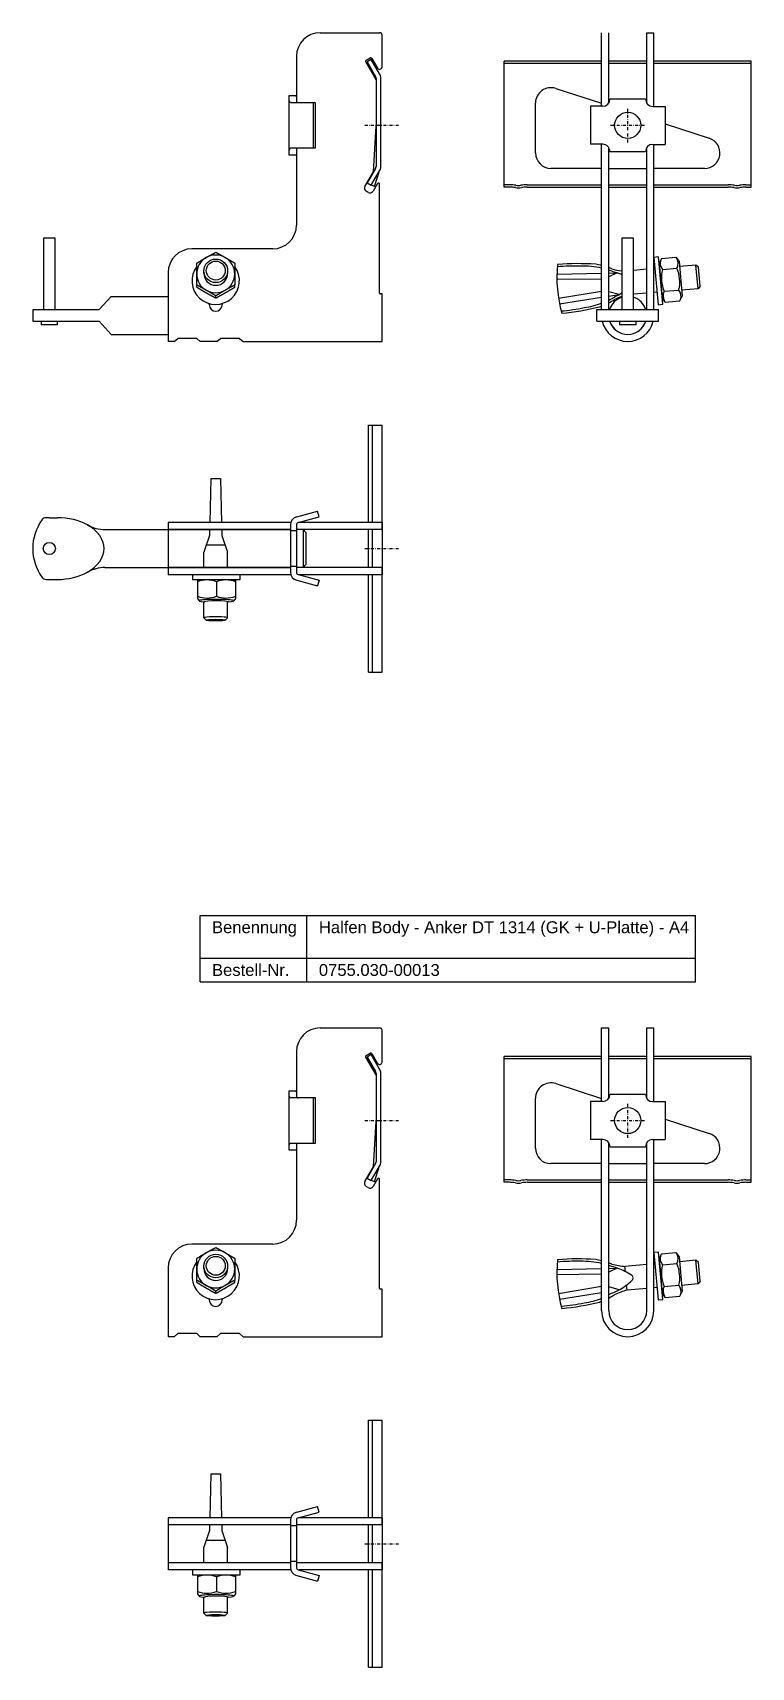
# Model space of a CAD drawing. Header units: millimetres. Extents: x 3247 to 4573, y -1122 to 170.
# Drawn here: x 3442 to 3744, y -1081 to -392 of the extents above; entities that cross this region are included whole.
import ezdxf

# ---------------------------------------------------------------- set-up
doc = ezdxf.new("R2010")
doc.units = ezdxf.units.MM
doc.header["$LTSCALE"] = 10
doc.linetypes.add('STRICHPUNKT2', pattern=[0.5, 0.25, -0.125, 0, -0.125])
doc.layers.add('HALFEN', color=2, linetype='Continuous')
doc.styles.add('ARIAL50', font='ARIAL.TTF', dxfattribs={"height": 5})

msp = doc.modelspace()

# ---------------------------------------------------------------- linework, layer by layer
at = {"layer": 'HALFEN', "extrusion": (0, 1, 0)}
for p, q in [((3562.55, -392.32), (3587.55, -392.32)), ((3588.55, -406.75), (3588.55, -393.32)), ((3552.55, -402.32), (3552.55, -421.18)), ((3586.02, -412.11), (3581.7, -404.62)), ((3581.88, -403.94), (3583.61, -402.94)), ((3584.02, -403.58), (3582.29, -404.58)), ((3582.29, -404.58), (3585.82, -410.7)), ((3587.55, -409.7), (3584.02, -403.58)), ((3584.29, -403.12), (3586.68, -407.25)), ((3586.02, -411.45), (3586.02, -448.71)), ((3588.02, -448.71), (3588.02, -411.45)), ((3549.5, -418.82), (3552.5, -418.82)), ((3549.5, -418.94), (3549.5, -418.82)), ((3549.5, -420.12), (3549.5, -418.94)), ((3552.5, -419.43), (3552.5, -418.82)), ((3552.5, -419.43), (3552.5, -420.82)), ((3549.5, -427.1), (3549.5, -420.12)), ((3552.46, -421.82), (3550.61, -421.82)), ((3559.72, -421.82), (3552.46, -421.82)), ((3559.72, -440.82), (3559.72, -421.82)), ((3560.5, -421.82), (3559.72, -421.82)), ((3560.5, -440.82), (3560.5, -421.82)), ((3549.5, -435.54), (3549.5, -427.1)), ((3584.89, -450.85), (3586.02, -431.74)), ((3549.5, -442.52), (3549.5, -435.54)), ((3549.5, -443.7), (3549.5, -442.52)), ((3549.5, -443.82), (3549.5, -443.7)), ((3552.5, -443.82), (3549.5, -443.82)), ((3550.61, -440.82), (3552.46, -440.82)), ((3552.46, -440.82), (3559.72, -440.82)), ((3552.5, -441.82), (3552.5, -443.21)), ((3552.5, -443.21), (3552.5, -443.82)), ((3552.55, -441.46), (3552.55, -473.32)), ((3559.72, -440.82), (3560.5, -440.82)), ((3581.33, -457.02), (3584.89, -450.85)), ((3585.82, -449.46), (3582.29, -455.57)), ((3584.02, -456.57), (3587.55, -450.46)), ((3585.43, -457.07), (3587.33, -450.84)), ((3582.75, -459.57), (3581.88, -459.07)), ((3582.29, -455.57), (3584.01, -456.57)), ((3584.02, -456.57), (3584.01, -456.57)), ((3584.37, -456.7), (3584.02, -456.57)), ((3585.43, -457.07), (3584.37, -456.7)), ((3586.61, -455.87), (3584.79, -459.02)), ((3587.55, -502.02), (3587.55, -456.12)), ((3542.55, -483.32), (3508.55, -483.32)), ((3498.55, -493.32), (3498.55, -511.32)), ((3510.58, -499.45), (3510.58, -498.53)), ((3526.58, -499.45), (3526.58, -498.53)), ((3588.55, -502.32), (3587.85, -502.32)), ((3588.55, -511.32), (3588.55, -502.32)), ((3515.8, -506.82), (3515.8, -506.35)), ((3518.58, -504.04), (3518.58, -503.11)), ((3521.3, -506.35), (3521.3, -506.82)), ((3498.55, -511.32), (3498.55, -522.32)), ((3588.55, -522.32), (3588.55, -511.32)), ((3530.05, -522.32), (3588.55, -522.32)), ((3562.55, -811.32), (3587.55, -811.32)), ((3588.55, -825.75), (3588.55, -812.32)), ((3552.55, -821.32), (3552.55, -840.18)), ((3586.02, -831.11), (3581.7, -823.62)), ((3581.88, -822.94), (3583.61, -821.94)), ((3584.02, -822.58), (3582.29, -823.58)), ((3582.29, -823.58), (3585.82, -829.7)), ((3587.55, -828.7), (3584.02, -822.58)), ((3584.29, -822.12), (3586.68, -826.25)), ((3586.02, -830.45), (3586.02, -867.71)), ((3588.02, -867.71), (3588.02, -830.45)), ((3549.5, -837.82), (3552.5, -837.82)), ((3549.5, -837.94), (3549.5, -837.82)), ((3549.5, -839.13), (3549.5, -837.94)), ((3549.5, -846.1), (3549.5, -839.13)), ((3552.5, -838.43), (3552.5, -837.82)), ((3552.5, -838.43), (3552.5, -839.82)), ((3549.5, -854.54), (3549.5, -846.1)), ((3552.46, -840.82), (3550.61, -840.82)), ((3559.72, -840.82), (3552.46, -840.82)), ((3559.72, -859.82), (3559.72, -840.82)), ((3560.5, -840.82), (3559.72, -840.82)), ((3560.5, -859.82), (3560.5, -840.82)), ((3584.89, -869.85), (3586.02, -850.74)), ((3549.5, -861.52), (3549.5, -854.54)), ((3550.61, -859.82), (3552.46, -859.82)), ((3552.46, -859.82), (3559.72, -859.82)), ((3559.72, -859.82), (3560.5, -859.82)), ((3549.5, -862.71), (3549.5, -861.52)), ((3549.5, -862.82), (3549.5, -862.71)), ((3552.5, -862.82), (3549.5, -862.82)), ((3552.5, -860.82), (3552.5, -862.21)), ((3552.5, -862.21), (3552.5, -862.82)), ((3552.55, -860.46), (3552.55, -892.32)), ((3581.33, -876.02), (3584.89, -869.85)), ((3585.82, -868.46), (3582.29, -874.58)), ((3584.02, -875.57), (3587.55, -869.46)), ((3585.43, -876.08), (3587.33, -869.84)), ((3582.75, -878.57), (3581.88, -878.07)), ((3582.29, -874.58), (3584.01, -875.57)), ((3584.02, -875.57), (3584.01, -875.57)), ((3584.37, -875.7), (3584.02, -875.57)), ((3585.43, -876.08), (3584.37, -875.7)), ((3586.61, -874.87), (3584.79, -878.02)), ((3587.55, -921.02), (3587.55, -875.12)), ((3542.55, -902.32), (3508.55, -902.32)), ((3498.55, -912.32), (3498.55, -930.32)), ((3510.58, -918.45), (3510.58, -917.53)), ((3518.58, -923.04), (3518.58, -922.12)), ((3526.58, -918.45), (3526.58, -917.53)), ((3588.55, -921.32), (3587.85, -921.32)), ((3588.55, -930.32), (3588.55, -921.32)), ((3515.8, -925.82), (3515.8, -925.35)), ((3521.3, -925.35), (3521.3, -925.82)), ((3498.55, -930.32), (3498.55, -941.32)), ((3588.55, -941.32), (3588.55, -930.32)), ((3530.05, -941.32), (3588.55, -941.32))]:
    msp.add_line(p, q, dxfattribs=at)
at = {"layer": 'HALFEN'}
for p, q in [((3680.94, -423.31), (3680.94, -392.32)), ((3683.94, -421.98), (3683.94, -392.32)), ((3699.94, -421.97), (3699.94, -392.32)), ((3699.94, -392.32), (3702.94, -392.32)), ((3702.94, -423.33), (3702.94, -392.32)), ((3639.94, -457.32), (3639.94, -404.33)), ((3680.94, -404.33), (3639.94, -404.33)), ((3680.94, -405.33), (3639.94, -405.33)), ((3699.94, -404.33), (3683.94, -404.33)), ((3699.94, -405.33), (3683.94, -405.33)), ((3743.94, -404.33), (3702.94, -404.33)), ((3743.94, -405.33), (3702.94, -405.33)), ((3743.94, -457.32), (3743.94, -404.33)), ((3661.64, -415.78), (3680.94, -422.05)), ((3653.13, -442.96), (3653.13, -421.96)), ((3676.24, -423.31), (3676.23, -439.31)), ((3681.45, -423.31), (3676.24, -423.31)), ((3699.45, -420.33), (3684.45, -420.31)), ((3702.45, -423.33), (3707.66, -423.33)), ((3707.66, -423.33), (3707.65, -439.33)), ((3707.65, -430.73), (3726.27, -436.78)), ((3681.44, -439.31), (3676.23, -439.31)), ((3680.94, -508.82), (3680.94, -439.31)), ((3702.44, -439.33), (3707.65, -439.33)), ((3702.94, -508.82), (3702.94, -439.33)), ((3683.94, -508.82), (3683.94, -440.67)), ((3684.43, -442.31), (3699.43, -442.33)), ((3699.94, -508.82), (3699.94, -440.66)), ((3680.94, -449.46), (3659.63, -449.46)), ((3683.94, -449.46), (3699.94, -449.46)), ((3724.26, -449.46), (3702.94, -449.46)), ((3642.19, -456.32), (3639.94, -456.32)), ((3642.19, -457.32), (3639.94, -457.32)), ((3649.69, -456.32), (3680.94, -456.32)), ((3649.69, -457.32), (3680.94, -457.32)), ((3683.94, -456.32), (3699.94, -456.32)), ((3683.94, -457.32), (3699.94, -457.32)), ((3702.94, -456.32), (3734.19, -456.32)), ((3702.94, -457.32), (3734.19, -457.32)), ((3741.69, -456.32), (3743.94, -456.32)), ((3741.69, -457.32), (3743.94, -457.32)), ((3446.05, -478.82), (3446.05, -508.82)), ((3451.05, -478.82), (3446.05, -478.82)), ((3451.05, -508.82), (3451.05, -478.82)), ((3689.44, -478.82), (3689.44, -508.82)), ((3694.44, -478.82), (3689.44, -478.82)), ((3694.44, -508.82), (3694.44, -478.82)), ((3704.94, -486.74), (3702.94, -486.91)), ((3702.94, -486.91), (3704.69, -506.84)), ((3706.68, -506.66), (3704.94, -486.74)), ((3706.12, -487.4), (3705.17, -489.43)), ((3706.12, -487.4), (3712.25, -486.86)), ((3712.25, -486.86), (3713.54, -488.7)), ((3513.58, -493.6), (3513.58, -492.59)), ((3523.59, -493.6), (3523.59, -492.59)), ((3662.14, -493.96), (3680.94, -493.61)), ((3683.94, -493.55), (3687.52, -493.49)), ((3687.52, -493.49), (3683.94, -495.14)), ((3699.94, -491.94), (3694.44, -492.42)), ((3703.36, -491.64), (3702.94, -491.68)), ((3705.17, -489.43), (3706.44, -503.97)), ((3706.52, -492), (3712.66, -491.46)), ((3713.54, -488.7), (3714.81, -503.24)), ((3720.66, -490.13), (3713.72, -490.73)), ((3721.74, -491.04), (3720.66, -490.13)), ((3721.53, -500.09), (3720.66, -490.13)), ((3722.44, -499.01), (3721.74, -491.04)), ((3680.94, -496.03), (3662.12, -496.26)), ((3680.94, -501.25), (3662.82, -504.23)), ((3688.31, -502.54), (3683.94, -501.39)), ((3699.94, -501.98), (3694.44, -502.46)), ((3704.23, -501.6), (3702.94, -501.72)), ((3707.33, -501.2), (3713.46, -500.67)), ((3721.53, -500.09), (3714.59, -500.7)), ((3722.44, -499.01), (3721.53, -500.09)), ((3441.55, -508.82), (3469.55, -508.82)), ((3441.55, -508.82), (3441.55, -513.82)), ((3469.55, -508.82), (3474.55, -503.32)), ((3474.55, -503.32), (3498.55, -503.32)), ((3663.24, -506.48), (3680.94, -503.7)), ((3678.94, -508.82), (3704.94, -508.82)), ((3678.94, -513.82), (3678.94, -508.82)), ((3683.94, -503.23), (3688.31, -502.54)), ((3704.69, -506.84), (3706.68, -506.66)), ((3704.94, -513.82), (3704.94, -508.82)), ((3707.73, -505.81), (3706.44, -503.97)), ((3707.73, -505.81), (3713.86, -505.27)), ((3713.86, -505.27), (3714.81, -503.24)), ((3441.55, -513.82), (3469.55, -513.82)), ((3445.05, -513.82), (3445.05, -515.32)), ((3452.05, -515.32), (3445.05, -515.32)), ((3452.05, -515.32), (3452.05, -513.82)), ((3469.55, -513.82), (3474.55, -519.32)), ((3678.94, -513.82), (3704.94, -513.82)), ((3688.44, -513.82), (3688.44, -515.32)), ((3695.44, -515.32), (3688.44, -515.32)), ((3695.44, -515.32), (3695.44, -513.82)), ((3474.55, -519.32), (3498.55, -519.32)), ((3501.05, -522.32), (3498.55, -522.32)), ((3501.05, -522.32), (3498.55, -522.32)), ((3501.05, -522.32), (3502.55, -521.02)), ((3510.55, -521.02), (3502.55, -521.02)), ((3510.55, -521.02), (3512.05, -522.32)), ((3519.05, -522.32), (3512.05, -522.32)), ((3519.05, -522.32), (3520.55, -521.02)), ((3528.55, -521.02), (3520.55, -521.02)), ((3528.55, -521.02), (3530.05, -522.32)), ((3582.81, -598.51), (3582.81, -557.51)), ((3582.81, -557.51), (3588.55, -557.51)), ((3584.55, -598.51), (3584.55, -557.51)), ((3588.55, -601.51), (3588.55, -557.51)), ((3516.52, -579.99), (3516.08, -598.51)), ((3516.55, -579.99), (3520.55, -579.99)), ((3520.57, -579.99), (3521.01, -598.51)), ((3448.55, -596.51), (3451.95, -596.51)), ((3550.2, -598.51), (3498.55, -598.51)), ((3498.55, -598.51), (3498.55, -620.51)), ((3552.64, -596.14), (3561.4, -593.8)), ((3553.29, -598.56), (3562.05, -596.21)), ((3588.55, -598.51), (3553.48, -598.51)), ((3562.05, -596.21), (3561.4, -593.8)), ((3588.55, -598.51), (3588.55, -620.51)), ((3471.96, -601.51), (3550.05, -601.51)), ((3550.05, -601.51), (3498.55, -601.51)), ((3515.95, -603.95), (3513.55, -610.99)), ((3516.01, -601.51), (3515.95, -603.95)), ((3521.08, -601.51), (3521.14, -603.95)), ((3521.14, -603.95), (3523.55, -611.01)), ((3550.05, -599.53), (3550.05, -619.49)), ((3552.55, -602.01), (3550.05, -602.01)), ((3552.55, -599.53), (3552.55, -619.49)), ((3588.55, -601.51), (3552.55, -601.51)), ((3552.55, -601.51), (3552.55, -603.51)), ((3552.55, -603.51), (3552.55, -615.51)), ((3555.32, -601.51), (3555.32, -617.51)), ((3556.55, -602.74), (3555.32, -601.51)), ((3556.55, -602.74), (3556.55, -616.28)), ((3582.81, -617.51), (3582.81, -601.51)), ((3584.55, -617.51), (3584.55, -601.51)), ((3588.55, -601.51), (3588.55, -617.51)), ((3513.55, -617.51), (3513.55, -610.99)), ((3514.57, -607.99), (3522.5, -607.99)), ((3523.55, -617.51), (3523.55, -611.01)), ((3471.96, -617.51), (3550.05, -617.51)), ((3550.05, -617.51), (3498.55, -617.51)), ((3552.55, -617.01), (3550.05, -617.01)), ((3552.55, -615.51), (3552.55, -617.51)), ((3588.55, -617.51), (3552.55, -617.51)), ((3555.32, -617.51), (3556.55, -616.28)), ((3588.55, -661.51), (3588.55, -617.51)), ((3447.16, -622.51), (3451.95, -622.51)), ((3550.2, -620.51), (3498.55, -620.51)), ((3528.84, -620.51), (3508.84, -620.51)), ((3508.84, -620.51), (3508.84, -622.51)), ((3508.84, -622.51), (3528.84, -622.51)), ((3511.54, -622.51), (3510.84, -622.91)), ((3510.84, -622.91), (3510.84, -630.5)), ((3511.54, -622.51), (3526.14, -622.51)), ((3518.84, -623.45), (3518.84, -629.61)), ((3526.14, -622.51), (3526.84, -622.91)), ((3526.84, -622.91), (3526.84, -630.5)), ((3528.84, -622.51), (3528.84, -620.51)), ((3552.64, -622.87), (3561.4, -625.22)), ((3553.29, -620.46), (3562.05, -622.8)), ((3588.55, -620.51), (3553.48, -620.51)), ((3562.05, -622.8), (3561.4, -625.22)), ((3582.81, -661.51), (3582.81, -620.51)), ((3584.55, -661.51), (3584.55, -620.51)), ((3510.84, -630.5), (3511.54, -631.53)), ((3513.55, -638.68), (3513.55, -631.96)), ((3523.55, -638.66), (3523.55, -631.83)), ((3526.84, -630.5), (3526.14, -631.53)), ((3513.54, -638.66), (3514.54, -639.65)), ((3523.55, -638.66), (3522.55, -639.65)), ((3582.81, -661.51), (3588.55, -661.51)), ((3512, -763.93), (3720.47, -763.93)), ((3512, -791.93), (3512, -763.93)), ((3556.97, -791.93), (3556.97, -763.93)), ((3720.47, -791.93), (3720.47, -763.93)), ((3512, -781.93), (3720.47, -781.93)), ((3512, -791.93), (3720.47, -791.93)), ((3680.94, -842.31), (3680.94, -811.32)), ((3680.94, -811.32), (3683.94, -811.32)), ((3683.94, -840.98), (3683.94, -811.32)), ((3699.94, -840.98), (3699.94, -811.32)), ((3699.94, -811.32), (3702.94, -811.32)), ((3702.94, -842.33), (3702.94, -811.32)), ((3639.94, -876.33), (3639.94, -823.33)), ((3680.94, -823.33), (3639.94, -823.33)), ((3680.94, -824.33), (3639.94, -824.33)), ((3699.94, -823.33), (3683.94, -823.33)), ((3699.94, -824.33), (3683.94, -824.33)), ((3743.94, -823.33), (3702.94, -823.33)), ((3743.94, -824.33), (3702.94, -824.33)), ((3743.94, -876.33), (3743.94, -823.33)), ((3661.64, -834.78), (3680.94, -841.05)), ((3699.45, -839.33), (3684.45, -839.32)), ((3653.13, -861.96), (3653.13, -840.96)), ((3676.24, -842.31), (3676.23, -858.31)), ((3681.45, -842.31), (3676.24, -842.31)), ((3702.45, -842.33), (3707.66, -842.33)), ((3707.66, -842.33), (3707.65, -858.33)), ((3707.65, -849.73), (3726.27, -855.78)), ((3681.44, -858.31), (3676.23, -858.31)), ((3680.94, -930.32), (3680.94, -858.31)), ((3683.94, -930.32), (3683.94, -859.67)), ((3699.94, -930.32), (3699.94, -859.66)), ((3702.44, -858.33), (3707.65, -858.33)), ((3702.94, -930.32), (3702.94, -858.33)), ((3684.43, -861.32), (3699.43, -861.33)), ((3680.94, -868.46), (3659.63, -868.46)), ((3683.94, -868.46), (3699.94, -868.46)), ((3724.26, -868.46), (3702.94, -868.46)), ((3642.19, -875.33), (3639.94, -875.33)), ((3642.19, -876.33), (3639.94, -876.33)), ((3649.69, -875.33), (3680.94, -875.33)), ((3649.69, -876.33), (3680.94, -876.33)), ((3683.94, -875.33), (3699.94, -875.33)), ((3683.94, -876.33), (3699.94, -876.33)), ((3702.94, -875.33), (3734.19, -875.33)), ((3702.94, -876.33), (3734.19, -876.33)), ((3741.69, -875.33), (3743.94, -875.33)), ((3741.69, -876.33), (3743.94, -876.33)), ((3704.94, -905.74), (3702.94, -905.91)), ((3702.94, -905.91), (3704.69, -925.84)), ((3706.68, -925.66), (3704.94, -905.74)), ((3706.12, -906.4), (3705.17, -908.43)), ((3706.12, -906.4), (3712.25, -905.86)), ((3712.25, -905.86), (3713.54, -907.7)), ((3713.54, -907.7), (3714.81, -922.24)), ((3513.58, -912.6), (3513.58, -911.59)), ((3523.59, -912.6), (3523.59, -911.59)), ((3680.94, -915.03), (3662.12, -915.26)), ((3662.14, -912.96), (3680.94, -912.61)), ((3662.14, -912.96), (3680.94, -912.61)), ((3687.52, -912.49), (3683.94, -914.14)), ((3683.94, -912.55), (3687.52, -912.49)), ((3699.94, -910.94), (3690.77, -911.74)), ((3690.96, -913.91), (3690.77, -911.74)), ((3703.36, -910.64), (3702.94, -910.68)), ((3705.17, -908.43), (3706.44, -922.97)), ((3706.52, -911), (3712.66, -910.46)), ((3720.66, -909.13), (3713.72, -909.74)), ((3721.74, -910.04), (3720.66, -909.13)), ((3721.53, -919.09), (3720.66, -909.13)), ((3722.44, -918.01), (3721.74, -910.04)), ((3680.94, -920.25), (3662.82, -923.23)), ((3688.31, -921.54), (3683.94, -920.39)), ((3691.64, -921.71), (3691.45, -919.55)), ((3699.94, -920.98), (3691.64, -921.71)), ((3704.23, -920.6), (3702.94, -920.72)), ((3707.33, -920.21), (3713.46, -919.67)), ((3721.53, -919.09), (3714.59, -919.7)), ((3722.44, -918.01), (3721.53, -919.09)), ((3663.24, -925.48), (3680.94, -922.7)), ((3704.69, -925.84), (3706.68, -925.66)), ((3707.73, -924.81), (3706.44, -922.97)), ((3707.73, -924.81), (3713.86, -924.27)), ((3713.86, -924.27), (3714.81, -922.24)), ((3501.05, -941.32), (3498.55, -941.32)), ((3501.05, -941.32), (3498.55, -941.32)), ((3501.05, -941.32), (3502.55, -940.02)), ((3510.55, -940.02), (3502.55, -940.02)), ((3510.55, -940.02), (3512.05, -941.32)), ((3519.05, -941.32), (3512.05, -941.32)), ((3519.05, -941.32), (3520.55, -940.02)), ((3528.55, -940.02), (3520.55, -940.02)), ((3528.55, -940.02), (3530.05, -941.32)), ((3582.81, -1017.51), (3582.81, -976.51)), ((3582.81, -976.51), (3588.55, -976.51)), ((3584.55, -1017.51), (3584.55, -976.51)), ((3588.55, -1020.51), (3588.55, -976.51)), ((3516.52, -998.99), (3516.08, -1017.51)), ((3516.55, -998.99), (3520.55, -998.99)), ((3520.57, -998.99), (3521.01, -1017.51)), ((3550.2, -1017.51), (3498.55, -1017.51)), ((3498.55, -1017.51), (3498.55, -1039.51)), ((3552.64, -1015.15), (3561.4, -1012.8)), ((3553.29, -1017.56), (3562.05, -1015.21)), ((3588.55, -1017.51), (3553.48, -1017.51)), ((3562.05, -1015.21), (3561.4, -1012.8)), ((3588.55, -1017.51), (3588.55, -1039.51)), ((3550.05, -1020.51), (3498.55, -1020.51)), ((3515.95, -1022.95), (3513.55, -1029.99)), ((3516.01, -1020.51), (3515.95, -1022.95)), ((3521.08, -1020.51), (3521.14, -1022.95)), ((3521.14, -1022.95), (3523.55, -1030.01)), ((3550.05, -1018.53), (3550.05, -1038.49)), ((3552.55, -1021.01), (3550.05, -1021.01)), ((3552.55, -1018.53), (3552.55, -1038.49)), ((3588.55, -1020.51), (3552.55, -1020.51)), ((3552.55, -1020.51), (3552.55, -1022.51)), ((3552.55, -1022.51), (3552.55, -1034.51)), ((3582.81, -1036.51), (3582.81, -1020.51)), ((3584.55, -1036.51), (3584.55, -1020.51)), ((3588.55, -1020.51), (3588.55, -1036.51)), ((3513.55, -1036.51), (3513.55, -1029.99)), ((3514.57, -1026.99), (3522.5, -1026.99)), ((3523.55, -1036.51), (3523.55, -1030.01)), ((3550.05, -1036.51), (3498.55, -1036.51)), ((3552.55, -1036.01), (3550.05, -1036.01)), ((3552.55, -1034.51), (3552.55, -1036.51)), ((3588.55, -1036.51), (3552.55, -1036.51)), ((3588.55, -1080.51), (3588.55, -1036.51)), ((3550.2, -1039.51), (3498.55, -1039.51)), ((3528.84, -1039.51), (3508.84, -1039.51)), ((3508.84, -1039.51), (3508.84, -1041.51)), ((3508.84, -1041.51), (3528.84, -1041.51)), ((3511.54, -1041.51), (3510.84, -1041.91)), ((3510.84, -1041.91), (3510.84, -1049.51)), ((3511.54, -1041.51), (3526.14, -1041.51)), ((3518.84, -1042.46), (3518.84, -1048.62)), ((3526.14, -1041.51), (3526.84, -1041.91)), ((3526.84, -1041.91), (3526.84, -1049.51)), ((3528.84, -1041.51), (3528.84, -1039.51)), ((3552.64, -1041.87), (3561.4, -1044.22)), ((3553.29, -1039.46), (3562.05, -1041.81)), ((3588.55, -1039.51), (3553.48, -1039.51)), ((3562.05, -1041.81), (3561.4, -1044.22)), ((3582.81, -1080.51), (3582.81, -1039.51)), ((3584.55, -1080.51), (3584.55, -1039.51)), ((3510.84, -1049.51), (3511.54, -1050.53)), ((3513.55, -1057.68), (3513.55, -1050.96)), ((3523.55, -1057.66), (3523.55, -1050.84)), ((3526.84, -1049.51), (3526.14, -1050.53)), ((3513.54, -1057.66), (3514.54, -1058.65)), ((3523.55, -1057.66), (3522.55, -1058.65)), ((3582.81, -1080.51), (3588.55, -1080.51))]:
    msp.add_line(p, q, dxfattribs=at)
at = {"layer": 'HALFEN', "color": 1, "linetype": 'STRICHPUNKT2', "ltscale": 0.5}
for p, q in [((3691.94, -438.57), (3691.94, -424.07)), ((3581.3, -431.32), (3595.8, -431.32)), ((3684.69, -431.32), (3699.19, -431.32)), ((3581.3, -609.51), (3595.8, -609.51)), ((3691.94, -857.57), (3691.94, -843.07)), ((3581.3, -850.32), (3595.8, -850.32)), ((3684.69, -850.32), (3699.19, -850.32)), ((3581.3, -1028.51), (3595.8, -1028.51))]:
    msp.add_line(p, q, dxfattribs=at)
at = {"layer": 'HALFEN'}
for centre, radius in [((3691.94, -431.32), 5.5), ((3448.55, -609.51), 2.55), ((3691.94, -850.32), 5.5)]:
    msp.add_circle(centre, radius, dxfattribs=at)
for centre, radius, start, end in [((3562.55, -402.32), 10, 90, 180), ((3587.55, -393.32), 1, 0, 90), ((3582.13, -404.37), 0.5, 120, 210), ((3583.86, -403.37), 0.5, 30, 120), ((3584.52, -411.45), 1.5, 0, 30), ((3587.55, -406.75), 1, 210, 0), ((3584.52, -411.45), 3.5, 0, 30), ((3659.63, -421.96), 6.5, 72, 180), ((3681.45, -420.31), 3, 269.95559, 359.95559), ((3702.45, -420.33), 3, 179.95559, 269.95559), ((3681.43, -442.31), 3, 359.95559, 89.95559), ((3702.43, -442.33), 3, 89.95559, 179.95559), ((3724.26, -442.96), 6.5, 270, 72), ((3659.63, -442.96), 6.5, 180, 270), ((3584.52, -448.71), 1.5, 330, 360), ((3584.52, -448.71), 3.5, 330, 0), ((3582.63, -457.77), 1.5, 150, 240), ((3583.5, -458.27), 1.5, 240, 330), ((3587.05, -456.12), 0.5, 0, 150), ((3642.19, -472.32), 16, 80.36636, 90), ((3642.19, -472.32), 15, 80.36636, 90), ((3645.94, -450.23), 7.41, 260.36636, 279.63364), ((3645.94, -450.23), 6.41, 260.36636, 279.63364), ((3649.69, -472.32), 16, 90, 99.63364), ((3649.69, -472.32), 15, 90, 99.63364), ((3734.19, -472.32), 16, 80.36636, 90), ((3734.19, -472.32), 15, 80.36636, 90), ((3737.94, -450.23), 7.41, 260.36636, 279.63364), ((3737.94, -450.23), 6.41, 260.36636, 279.63364), ((3741.69, -472.32), 16, 90, 99.63364), ((3741.69, -472.32), 15, 90, 99.63364), ((3542.55, -473.32), 10, 270, 0), ((3508.55, -493.32), 10, 90, 180), ((3709.67, -489.41), 4.08, 159.43847, 219.43847), ((3709.1, -489.46), 4.08, 330.56153, 30.56153), ((3518.55, -496.74), 10, 142.77906, 36.51596), ((3715.15, -495.63), 53.03, 173.82027, 196.17973), ((3670.09, -577.36), 86.81, 88.64672, 95.12899), ((3671.21, -594.71), 105.15, 86.04137, 94.79234), ((3672.96, -526.33), 35.76, 77.09525, 91.31141), ((3672.92, -522.41), 33.07, 75.95927, 80.34246), ((3672.92, -522.41), 33.07, 68.09069, 70.52951), ((3672.96, -526.33), 35.76, 69.02091, 72.10841), ((3692.47, -467.98), 24.81, 253.11296, 262.99761), ((3678.9, -517.99), 25.98, 69.87312, 74.68904), ((3679.88, -516.97), 24.69, 67.20409, 71.18568), ((3721.42, -495.33), 15.27, 167.38303, 202.61697), ((3698.57, -497.33), 15.27, 347.38303, 22.61697), ((3587.85, -502.02), 0.3, 180, 270), ((3675.57, -479.9), 25.98, 295.31096, 300.12688), ((3676.71, -480.75), 24.69, 298.81432, 301.05233), ((3710.88, -503.21), 4.08, 150.56153, 210.56153), ((3710.31, -503.26), 4.08, 339.43847, 39.43847), ((3518.55, -506.82), 2.75, 180, 0), ((3656.58, -422.97), 86.81, 274.87101, 281.35328), ((3654.67, -405.69), 105.15, 275.20766, 283.95863), ((3668.27, -472.73), 35.76, 278.68859, 290.75985), ((3668.91, -476.59), 33.07, 289.65754, 291.33467), ((3668.27, -472.73), 35.76, 295.99787, 300.97909), ((3668.91, -476.59), 33.07, 297.03435, 301.90931), ((3691.94, -511.32), 8, 108.20996, 161.79004), ((3697.61, -526.8), 24.81, 109.22537, 116.88704), ((3691.94, -511.32), 8, 18.20996, 71.79004), ((3691.94, -511.32), 11, 193.13656, 346.86344), ((3691.94, -511.32), 8, 198.20996, 251.79004), ((3691.94, -511.32), 8, 198.20996, 341.79004), ((3691.94, -511.32), 8, 288.20996, 341.79004), ((3462.1, -609.51), 20.55, 143.64928, 216.35854), ((3447.16, -598.51), 2, 91.33538, 143.64928), ((3447.89, -629.88), 33.38, 88.87071, 91.33538), ((3553.55, -599.53), 3.5, 105, 180), ((3553.55, -599.53), 1, 105, 180), ((3471.96, -586.51), 15, 240.67836, 270), ((3471.96, -632.51), 15, 90, 119.32164), ((3447.16, -620.51), 2, 216.35854, 270), ((3514.84, -634.27), 11.53, 69.70545, 110.29455), ((3522.84, -634.27), 11.53, 69.70545, 110.29455), ((3553.55, -619.49), 3.5, 180, 255), ((3553.55, -619.49), 1, 180, 255), ((3514.84, -618.8), 11.53, 249.70545, 290.29455), ((3522.84, -618.8), 11.53, 249.70545, 290.29455), ((3562.55, -821.32), 10, 90, 180), ((3587.55, -812.32), 1, 0, 90), ((3582.13, -823.37), 0.5, 120, 210), ((3583.86, -822.37), 0.5, 30, 120), ((3587.55, -825.75), 1, 210, 0), ((3584.52, -830.45), 1.5, 0, 30), ((3584.52, -830.45), 3.5, 0, 30), ((3659.63, -840.96), 6.5, 72, 180), ((3681.45, -839.31), 3, 269.95559, 359.95559), ((3702.45, -839.33), 3, 179.95559, 269.95559), ((3681.43, -861.31), 3, 359.95559, 89.95559), ((3702.43, -861.33), 3, 89.95559, 179.95559), ((3724.26, -861.96), 6.5, 270, 72), ((3659.63, -861.96), 6.5, 180, 270), ((3584.52, -867.71), 1.5, 330, 360), ((3584.52, -867.71), 3.5, 330, 0), ((3582.63, -876.77), 1.5, 150, 240), ((3583.5, -877.27), 1.5, 240, 330), ((3587.05, -875.12), 0.5, 0, 150), ((3642.19, -891.33), 16, 80.36636, 90), ((3642.19, -891.33), 15, 80.36636, 90), ((3645.94, -869.23), 7.41, 260.36636, 279.63364), ((3645.94, -869.23), 6.41, 260.36636, 279.63364), ((3649.69, -891.33), 16, 90, 99.63364), ((3649.69, -891.33), 15, 90, 99.63364), ((3734.19, -891.33), 16, 80.36636, 90), ((3734.19, -891.33), 15, 80.36636, 90), ((3737.94, -869.23), 7.41, 260.36636, 279.63364), ((3737.94, -869.23), 6.41, 260.36636, 279.63364), ((3741.69, -891.33), 16, 90, 99.63364), ((3741.69, -891.33), 15, 90, 99.63364), ((3542.55, -892.32), 10, 270, 0), ((3508.55, -912.32), 10, 90, 180), ((3709.67, -908.41), 4.08, 159.43847, 219.43847), ((3709.1, -908.46), 4.08, 330.56153, 30.56153), ((3518.55, -915.74), 10, 142.77906, 36.51596), ((3715.15, -914.63), 53.03, 173.82027, 196.17973), ((3715.15, -914.63), 53.03, 173.82027, 196.17973), ((3670.09, -996.36), 86.81, 88.64672, 95.12899), ((3670.09, -996.36), 86.81, 88.64672, 95.12899), ((3671.21, -1013.71), 105.15, 86.04137, 94.79234), ((3672.96, -945.33), 35.76, 77.09525, 91.31141), ((3672.92, -941.41), 33.07, 75.95927, 80.34246), ((3672.92, -941.41), 33.07, 75.95927, 80.34246), ((3672.92, -941.41), 33.07, 68.09069, 70.52951), ((3672.96, -945.33), 35.76, 69.02091, 72.10841), ((3692.47, -886.98), 24.81, 253.11296, 266.23113), ((3678.9, -937), 25.98, 69.87312, 74.68904), ((3679.88, -935.97), 24.69, 56.39419, 71.18568), ((3721.42, -914.34), 15.27, 167.38303, 202.61697), ((3698.57, -916.33), 15.27, 347.38303, 22.61697), ((3587.85, -921.02), 0.3, 180, 270), ((3675.57, -898.91), 25.98, 288.80694, 300.12688), ((3697.61, -945.8), 24.81, 103.76887, 116.88704), ((3676.71, -899.75), 24.69, 298.81432, 313.60581), ((3692.84, -916.57), 1.36, 4.51801, 58.84061), ((3692.84, -916.6), 1.36, 311.15939, 5.48199), ((3710.88, -922.21), 4.08, 150.56153, 210.56153), ((3710.31, -922.26), 4.08, 339.43847, 39.43847), ((3518.55, -925.82), 2.75, 180, 0), ((3656.58, -841.97), 86.81, 274.87101, 281.35328), ((3656.58, -841.97), 86.81, 274.87101, 281.35328), ((3654.67, -824.69), 105.15, 275.20766, 283.95863), ((3668.27, -891.73), 35.76, 278.68859, 290.75985), ((3668.91, -895.59), 33.07, 289.65754, 291.33467), ((3668.91, -895.59), 33.07, 289.65754, 291.33467), ((3668.91, -895.59), 33.07, 297.03435, 301.90931), ((3691.94, -930.32), 11, 180, 0), ((3691.94, -930.32), 8, 180, 0), ((3553.55, -1018.53), 3.5, 105, 180), ((3553.55, -1018.53), 1, 105, 180), ((3553.55, -1038.49), 3.5, 180, 255), ((3553.55, -1038.49), 1, 180, 255), ((3514.84, -1053.27), 11.53, 69.70545, 110.29455), ((3522.84, -1053.27), 11.53, 69.70545, 110.29455), ((3514.84, -1037.8), 11.53, 249.70545, 290.29455), ((3522.84, -1037.8), 11.53, 249.70545, 290.29455)]:
    msp.add_arc(centre, radius, start, end, dxfattribs=at)
for centre, major_axis, ratio, start_param, end_param in [((3518.58, -493.86), (-8, 0), 0.992546, -1.047198, 0), ((3518.58, -493.86), (-8, 0), 0.992546, -2.094395, -1.047198), ((3518.58, -493.86), (-8, 0), 0.992546, -3.141593, -2.094395), ((3518.58, -493.86), (-8, 0), 0.992546, 0, 1.047198), ((3518.58, -493.69), (5, 0), 0.992546, 3.123186, 4.712389), ((3518.58, -493.69), (5, 0), 0.992546, -1.570796, 0.018407), ((3518.58, -493.86), (-8, 0), 0.992546, 2.094395, 3.141593), ((3518.58, -493.86), (-8, 0), 0.992546, 1.047198, 2.094395), ((3451.95, -609.51), (19.6, 0), 0.663426, 7.151452, 7.853982), ((3451.95, -609.51), (19.6, 0), 0.663426, 5.414918, 7.151452), ((3451.95, -609.51), (19.6, 0), 0.663426, 4.712389, 5.414918), ((3518.84, -631.53), (-7.3, 0), 0.084966, 2.32591, 7.098867), ((3518.84, -631.98), (-5, 0), 0.0871, 3.141593, 6.283185), ((3518.55, -638.68), (-5, 0), 0.0871, 3.141593, 6.333882), ((3518.58, -912.86), (-8, 0), 0.992546, -1.047198, 0), ((3518.58, -912.86), (-8, 0), 0.992546, -2.094395, -1.047198), ((3518.58, -912.86), (-8, 0), 0.992546, -3.141593, -2.094395), ((3518.58, -912.86), (-8, 0), 0.992546, 0, 1.047198), ((3518.58, -912.69), (5, 0), 0.992546, 3.123186, 4.712389), ((3518.58, -912.69), (5, 0), 0.992546, -1.570796, 0.018407), ((3518.58, -912.86), (-8, 0), 0.992546, 2.094395, 3.141593), ((3518.58, -912.86), (-8, 0), 0.992546, 1.047198, 2.094395), ((3518.84, -1050.53), (-7.3, 0), 0.084966, 2.32591, 7.098867), ((3518.84, -1050.98), (-5, 0), 0.0871, 3.141593, 6.283185), ((3518.55, -1057.68), (-5, 0), 0.0871, 3.141593, 6.333882)]:
    msp.add_ellipse(centre, major_axis=major_axis, ratio=ratio, start_param=start_param, end_param=end_param, dxfattribs=at)
for centre, major_axis, ratio in [((3518.58, -492.59), (5, 0), 0.992546), ((3518.58, -492.47), (4, 0), 0.992546), ((3518.55, -639.65), (-4, 0), 0.087086), ((3518.58, -911.59), (5, 0), 0.992546), ((3518.58, -911.47), (4, 0), 0.992546), ((3518.55, -1058.65), (-4, 0), 0.087086)]:
    msp.add_ellipse(centre, major_axis=major_axis, ratio=ratio, dxfattribs=at)
for points, knots in [([(3550.41, -421.81), (3550.37, -421.82), (3550.33, -421.82), (3550.19, -421.82), (3550.09, -421.8), (3549.91, -421.73), (3549.84, -421.68), (3549.71, -421.54), (3549.66, -421.45), (3549.58, -421.25), (3549.56, -421.13), (3549.52, -420.87), (3549.51, -420.73), (3549.5, -420.43), (3549.5, -420.28), (3549.5, -420.12)], [12.728606, 12.728606, 12.728606, 12.728606, 12.920042, 12.920042, 13.450896, 13.450896, 13.981749, 13.981749, 14.512603, 14.512603, 15.043457, 15.043457, 15.58114, 15.58114, 16.065881, 16.065881, 16.065881, 16.065881]), ([(3552.51, -420.97), (3552.52, -421.04), (3552.53, -421.1), (3552.56, -421.23), (3552.59, -421.3), (3552.66, -421.42), (3552.71, -421.48), (3552.79, -421.54), (3552.81, -421.55), (3552.83, -421.57)], [4.1764157, 4.1764157, 4.1764157, 4.1764157, 4.4061223, 4.4061223, 4.6848401, 4.6848401, 4.9635579, 4.9635579, 5.0545355, 5.0545355, 5.0545355, 5.0545355]), ([(3552.83, -421.57), (3552.87, -421.6), (3552.91, -421.63), (3553.01, -421.7), (3553.07, -421.73), (3553.14, -421.75)], [2.958333, 2.958333, 2.958333, 2.958333, 3.2000176, 3.2000176, 3.5438255, 3.5438255, 3.5438255, 3.5438255]), ([(3553.5, -421.82), (3553.38, -421.82), (3553.27, -421.8), (3553.15, -421.76), (3553.14, -421.76), (3553.14, -421.75)], [0, 0, 0, 0, 0.6724021, 0.6724021, 0.712352, 0.712352, 0.712352, 0.712352]), ([(3549.5, -442.52), (3549.5, -442.36), (3549.5, -442.21), (3549.51, -441.91), (3549.52, -441.77), (3549.56, -441.51), (3549.58, -441.39), (3549.66, -441.19), (3549.71, -441.1), (3549.84, -440.96), (3549.91, -440.91), (3550.09, -440.84), (3550.19, -440.82), (3550.33, -440.82), (3550.37, -440.82), (3550.41, -440.83)], [10.078022, 10.078022, 10.078022, 10.078022, 10.562763, 10.562763, 11.100447, 11.100447, 11.6313, 11.6313, 12.162154, 12.162154, 12.693008, 12.693008, 13.223862, 13.223862, 13.415297, 13.415297, 13.415297, 13.415297]), ([(3552.83, -441.08), (3552.79, -441.1), (3552.76, -441.12), (3552.68, -441.2), (3552.63, -441.26), (3552.56, -441.4), (3552.54, -441.47), (3552.52, -441.59), (3552.51, -441.63), (3552.51, -441.67)], [5.6965073, 5.6965073, 5.6965073, 5.6965073, 5.8448031, 5.8448031, 6.1355616, 6.1355616, 6.4263202, 6.4263202, 6.5703905, 6.5703905, 6.5703905, 6.5703905]), ([(3553.14, -440.89), (3553.07, -440.91), (3553.01, -440.94), (3552.91, -441.01), (3552.87, -441.04), (3552.83, -441.08)], [12.3125941, 12.3125941, 12.3125941, 12.3125941, 12.6564021, 12.6564021, 12.8980867, 12.8980867, 12.8980867, 12.8980867]), ([(3553.14, -440.89), (3553.14, -440.89), (3553.15, -440.88), (3553.27, -440.84), (3553.38, -440.82), (3553.5, -440.82)], [7.8800751, 7.8800751, 7.8800751, 7.8800751, 7.920025, 7.920025, 8.5924271, 8.5924271, 8.5924271, 8.5924271]), ([(3550.41, -840.81), (3550.37, -840.82), (3550.33, -840.82), (3550.19, -840.82), (3550.09, -840.8), (3549.91, -840.74), (3549.84, -840.68), (3549.71, -840.54), (3549.66, -840.45), (3549.58, -840.25), (3549.56, -840.13), (3549.52, -839.88), (3549.51, -839.73), (3549.5, -839.43), (3549.5, -839.28), (3549.5, -839.13)], [12.728606, 12.728606, 12.728606, 12.728606, 12.920042, 12.920042, 13.450896, 13.450896, 13.981749, 13.981749, 14.512603, 14.512603, 15.043457, 15.043457, 15.58114, 15.58114, 16.065881, 16.065881, 16.065881, 16.065881]), ([(3552.51, -839.98), (3552.52, -840.04), (3552.53, -840.1), (3552.56, -840.23), (3552.59, -840.3), (3552.66, -840.43), (3552.71, -840.48), (3552.79, -840.54), (3552.81, -840.55), (3552.83, -840.57)], [4.1764157, 4.1764157, 4.1764157, 4.1764157, 4.4061223, 4.4061223, 4.6848401, 4.6848401, 4.9635579, 4.9635579, 5.0545355, 5.0545355, 5.0545355, 5.0545355]), ([(3552.83, -840.57), (3552.87, -840.6), (3552.91, -840.63), (3553.01, -840.7), (3553.07, -840.73), (3553.14, -840.75)], [2.958333, 2.958333, 2.958333, 2.958333, 3.2000176, 3.2000176, 3.5438255, 3.5438255, 3.5438255, 3.5438255]), ([(3553.5, -840.82), (3553.38, -840.82), (3553.27, -840.8), (3553.15, -840.76), (3553.14, -840.76), (3553.14, -840.75)], [0, 0, 0, 0, 0.6724021, 0.6724021, 0.712352, 0.712352, 0.712352, 0.712352]), ([(3549.5, -861.52), (3549.5, -861.36), (3549.5, -861.21), (3549.51, -860.91), (3549.52, -860.77), (3549.56, -860.51), (3549.58, -860.4), (3549.66, -860.19), (3549.71, -860.1), (3549.84, -859.96), (3549.91, -859.91), (3550.09, -859.84), (3550.19, -859.82), (3550.33, -859.82), (3550.37, -859.83), (3550.41, -859.83)], [10.078022, 10.078022, 10.078022, 10.078022, 10.562763, 10.562763, 11.100447, 11.100447, 11.6313, 11.6313, 12.162154, 12.162154, 12.693008, 12.693008, 13.223862, 13.223862, 13.415297, 13.415297, 13.415297, 13.415297]), ([(3552.83, -860.08), (3552.79, -860.1), (3552.76, -860.12), (3552.68, -860.2), (3552.63, -860.26), (3552.56, -860.4), (3552.54, -860.48), (3552.52, -860.59), (3552.51, -860.63), (3552.51, -860.67)], [5.6965073, 5.6965073, 5.6965073, 5.6965073, 5.8448031, 5.8448031, 6.1355616, 6.1355616, 6.4263202, 6.4263202, 6.5703905, 6.5703905, 6.5703905, 6.5703905]), ([(3553.14, -859.89), (3553.07, -859.91), (3553.01, -859.94), (3552.91, -860.01), (3552.87, -860.04), (3552.83, -860.08)], [12.3125941, 12.3125941, 12.3125941, 12.3125941, 12.6564021, 12.6564021, 12.8980867, 12.8980867, 12.8980867, 12.8980867]), ([(3553.14, -859.89), (3553.14, -859.89), (3553.15, -859.88), (3553.27, -859.84), (3553.38, -859.82), (3553.5, -859.82)], [7.8800751, 7.8800751, 7.8800751, 7.8800751, 7.920025, 7.920025, 8.5924271, 8.5924271, 8.5924271, 8.5924271])]:
    msp.add_open_spline(points, degree=3, knots=knots, dxfattribs=at)
for points in [[(3550.61, -421.82), (3550.54, -421.82), (3550.47, -421.82), (3550.41, -421.81)], [(3552.5, -420.82), (3552.5, -420.87), (3552.5, -420.92), (3552.51, -420.97)], [(3550.41, -440.83), (3550.47, -440.82), (3550.54, -440.82), (3550.61, -440.82)], [(3552.51, -441.67), (3552.5, -441.72), (3552.5, -441.77), (3552.5, -441.82)], [(3550.61, -840.82), (3550.54, -840.82), (3550.47, -840.82), (3550.41, -840.81)], [(3552.5, -839.82), (3552.5, -839.87), (3552.5, -839.93), (3552.51, -839.98)], [(3550.41, -859.83), (3550.47, -859.82), (3550.54, -859.82), (3550.61, -859.82)], [(3552.51, -860.67), (3552.5, -860.72), (3552.5, -860.77), (3552.5, -860.82)]]:
    msp.add_open_spline(points, degree=3, dxfattribs=at)
for points, weights in [([(3510.58, -489.36), (3512.73, -488.05), (3514.58, -486.98)], [1.10687800441, 1.09201433874, 1]), ([(3514.58, -486.98), (3516.44, -485.92), (3518.58, -484.78)], [1, 1.09201433874, 1.10687800441]), ([(3518.58, -484.78), (3520.73, -485.92), (3522.58, -486.98)], [1.10687800441, 1.09201433874, 1]), ([(3522.58, -486.98), (3524.44, -488.05), (3526.58, -489.36)], [1, 1.09201433874, 1.10687800441]), ([(3510.58, -493.86), (3510.58, -491.73), (3510.58, -489.36)], [1, 1.09201433874, 1.10687800441]), ([(3510.58, -498.53), (3510.58, -495.99), (3510.58, -493.86)], [1.10687800441, 1.09201433874, 1]), ([(3526.58, -489.36), (3526.58, -491.73), (3526.58, -493.86)], [1.10687800441, 1.09201433874, 1]), ([(3526.58, -493.86), (3526.58, -495.99), (3526.58, -498.53)], [1, 1.09201433874, 1.10687800441]), ([(3514.58, -500.73), (3512.73, -499.67), (3510.58, -498.53)], [1, 1.09201433874, 1.10687800441]), ([(3510.58, -499.45), (3512.73, -500.77), (3514.58, -501.83)], [1.10687800441, 1.09201433874, 1]), ([(3518.58, -503.11), (3516.44, -501.8), (3514.58, -500.73)], [1.10687800441, 1.09201433874, 1]), ([(3514.58, -501.83), (3516.44, -502.89), (3518.58, -504.04)], [1, 1.09201433874, 1.10687800441]), ([(3522.58, -500.73), (3520.73, -501.8), (3518.58, -503.11)], [1, 1.09201433874, 1.10687800441]), ([(3518.58, -504.04), (3520.73, -502.89), (3522.58, -501.83)], [1.10687800441, 1.09201433874, 1]), ([(3526.58, -498.53), (3524.44, -499.67), (3522.58, -500.73)], [1.10687800441, 1.09201433874, 1]), ([(3522.58, -501.83), (3524.44, -500.77), (3526.58, -499.45)], [1, 1.09201433874, 1.10687800441]), ([(3510.58, -908.36), (3512.73, -907.05), (3514.58, -905.98)], [1.10687800441, 1.09201433874, 1]), ([(3510.58, -912.86), (3510.58, -910.73), (3510.58, -908.36)], [1, 1.09201433874, 1.10687800441]), ([(3514.58, -905.98), (3516.44, -904.92), (3518.58, -903.78)], [1, 1.09201433874, 1.10687800441]), ([(3518.58, -903.78), (3520.73, -904.92), (3522.58, -905.98)], [1.10687800441, 1.09201433874, 1]), ([(3522.58, -905.98), (3524.44, -907.05), (3526.58, -908.36)], [1, 1.09201433874, 1.10687800441]), ([(3526.58, -908.36), (3526.58, -910.73), (3526.58, -912.86)], [1.10687800441, 1.09201433874, 1]), ([(3510.58, -917.53), (3510.58, -914.99), (3510.58, -912.86)], [1.10687800441, 1.09201433874, 1]), ([(3526.58, -912.86), (3526.58, -914.99), (3526.58, -917.53)], [1, 1.09201433874, 1.10687800441]), ([(3514.58, -919.74), (3512.73, -918.67), (3510.58, -917.53)], [1, 1.09201433874, 1.10687800441]), ([(3510.58, -918.45), (3512.73, -919.77), (3514.58, -920.83)], [1.10687800441, 1.09201433874, 1]), ([(3518.58, -922.12), (3516.44, -920.8), (3514.58, -919.74)], [1.10687800441, 1.09201433874, 1]), ([(3514.58, -920.83), (3516.44, -921.9), (3518.58, -923.04)], [1, 1.09201433874, 1.10687800441]), ([(3522.58, -919.74), (3520.73, -920.8), (3518.58, -922.12)], [1, 1.09201433874, 1.10687800441]), ([(3518.58, -923.04), (3520.73, -921.9), (3522.58, -920.83)], [1.10687800441, 1.09201433874, 1]), ([(3526.58, -917.53), (3524.44, -918.67), (3522.58, -919.74)], [1.10687800441, 1.09201433874, 1]), ([(3522.58, -920.83), (3524.44, -919.77), (3526.58, -918.45)], [1, 1.09201433874, 1.10687800441])]:
    msp.add_rational_spline(points, weights, degree=2, dxfattribs=at)

# ---------------------------------------------------------------- texts
at = {"layer": 'HALFEN', "style": 'ARIAL50'}
for s, p in [('Benennung', (3517, -771.43)), ('Halfen Body - Anker DT 1314 (GK + U-Platte) - A4', (3561.97, -771.43)), ('Bestell-Nr.', (3517, -789.43)), ('0755.030-00013', (3561.97, -789.43))]:
    msp.add_text(s, height=5, dxfattribs=at).set_placement(p)

doc.saveas('drawing.dxf')
